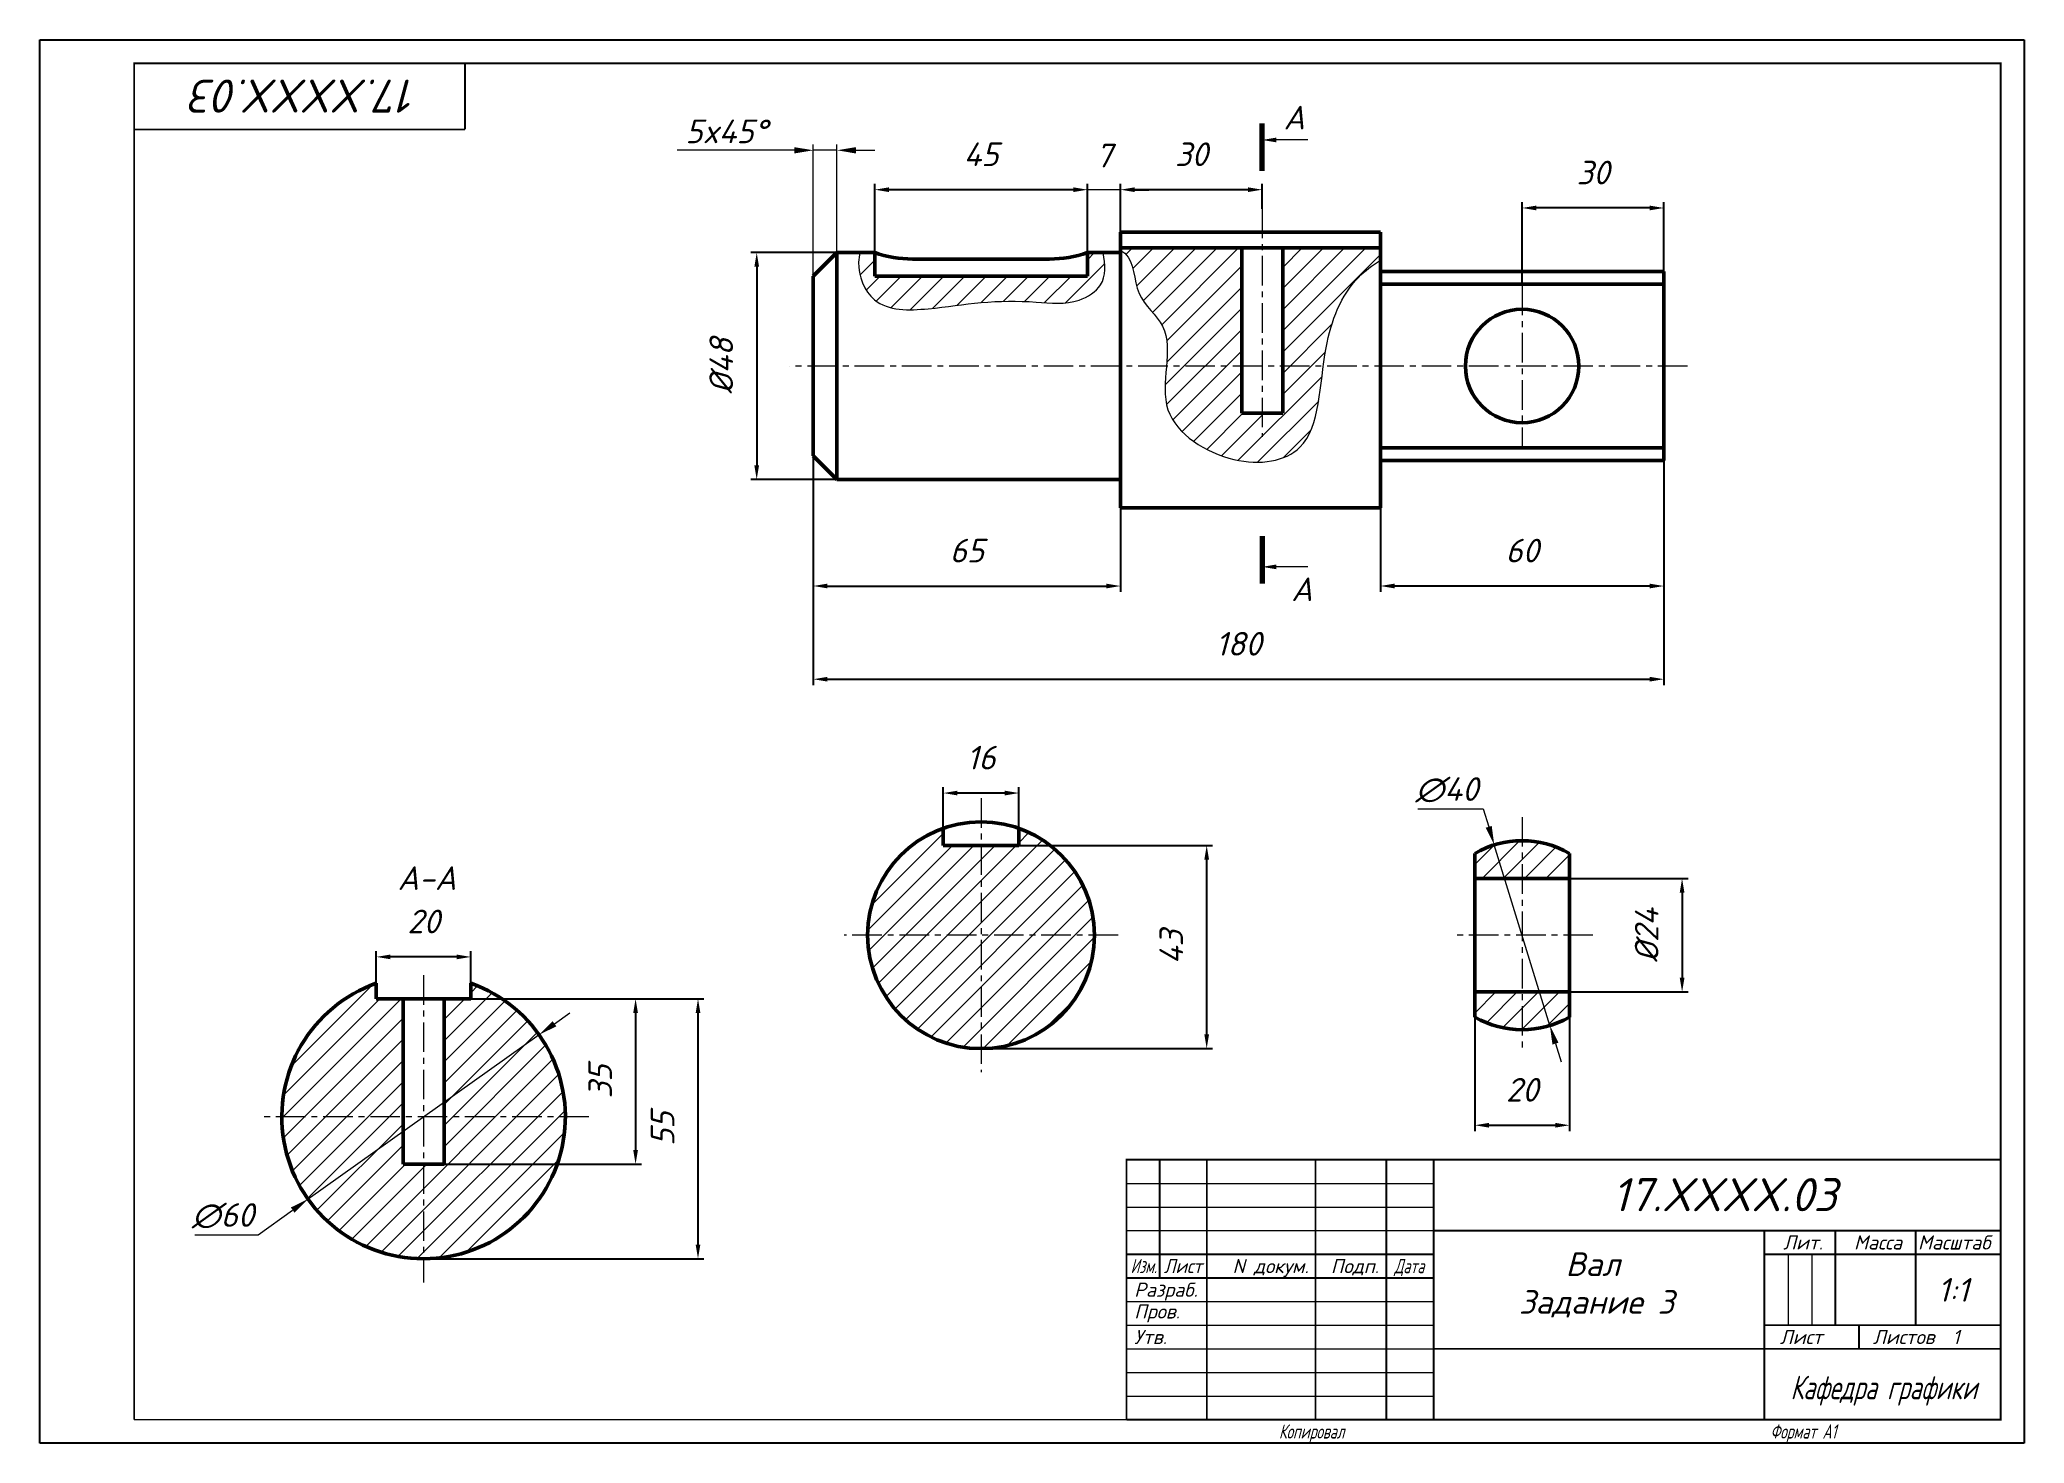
# Model space of a CAD drawing. Header units: millimetres. Extents: x 0 to 420, y 0 to 297.
import ezdxf
from ezdxf.enums import TextEntityAlignment as Align

# ---------------------------------------------------------------- set-up
doc = ezdxf.new("R2010")
doc.units = ezdxf.units.MM
doc.linetypes.add('CENTER', pattern=[2, 1.25, -0.25, 0.25, -0.25])
doc.layers.get('0').update_dxf_attribs({"lineweight": 15})
for name, color, linetype, lineweight in [('Осевая', 7, 'CENTER', 15), ('ОСН', 7, 'Continuous', 50), ('Размер', 7, 'Continuous', 18), ('Тонкая', 7, 'Continuous', 18)]:
    doc.layers.add(name, color=color, linetype=linetype, lineweight=lineweight)
doc.styles.add('ESKD', font='isocpeur.ttf', dxfattribs={"oblique": 15})
doc.styles.get("Standard").update_dxf_attribs({"font": 'isocpeur.ttf', "oblique": 15})
doc.dimstyles.new('ESKD', dxfattribs={"dimtxt": 5, "dimasz": 4, "dimexe": 1.25, "dimexo": 0, "dimgap": 1.5, "dimtad": 3, "dimdec": 0, "dimdsep": 46, "dimtxsty": 'ESKD', "dimcen": 1.5, "dimdle": 1.25, "dimclrd": 256, "dimclre": 256, "dimclrt": 256, "dimazin": 2, "dimtfac": 0.766667, "dimtdec": 0, "dimtmove": 0, "dimatfit": 3, "dimtvp": 1.5, "dimtolj": 1, "dimtzin": 0, "dimlwd": -1, "dimlwe": -1, "dimarcsym": 0})
doc.dimstyles.new('ISO-25', dxfattribs={"dimtxt": 5, "dimasz": 3, "dimexe": 1.25, "dimexo": 0, "dimgap": 1.5, "dimtad": 0, "dimdec": 0, "dimzin": 0, "dimdsep": 46, "dimtxsty": 'ESKD', "dimcen": -3, "dimdle": 1.25, "dimadec": 0, "dimazin": 0, "dimtfac": 0.766667, "dimtdec": 0, "dimtofl": 0, "dimtmove": 2, "dimatfit": 3, "dimtvp": 1.5, "dimtolj": 1, "dimtzin": 0, "dimarcsym": 0})

# ---------------------------------------------------------------- blocks, each defined once
blk = doc.blocks.new('*D1')
at = {"layer": 'DEFPOINTS', "color": 0, "ltscale": 5, "transparency": 16777216}
for p in [(221.72, 265.26), (228.72, 256.24), (221.72, 251.95)]:
    blk.add_point(p, dxfattribs=at)
at = {"layer": 'Размер', "color": 0, "lineweight": -2, "ltscale": 5, "transparency": 16777216}
for p, q in [((218.72, 265.26), (215.72, 265.26)), ((221.72, 251.95), (221.72, 266.51)), ((228.72, 256.24), (228.72, 266.51)), ((231.72, 265.26), (234.72, 265.26))]:
    blk.add_line(p, q, dxfattribs=at)
at = {"layer": 'Размер', "color": 0, "ltscale": 5, "transparency": 16777216}
for points in [[(218.72, 265.76), (218.72, 264.76), (221.72, 265.26)], [(231.72, 265.76), (231.72, 264.76), (228.72, 265.26)]]:
    blk.add_solid(points, dxfattribs=at)
at = {"layer": 'Размер', "color": 0, "ltscale": 5, "transparency": 16777216, "insert": (225.22, 272.48), "char_height": 5, "attachment_point": 5, "style": 'ESKD'}
blk.add_mtext('\\A1;7', dxfattribs=at)
blk = doc.blocks.new('*D2')
at = {"layer": 'DEFPOINTS', "color": 0, "ltscale": 5, "transparency": 16777216}
for p in [(176.72, 265.26), (176.72, 251.95), (221.72, 251.95)]:
    blk.add_point(p, dxfattribs=at)
at = {"layer": 'Размер', "color": 0, "lineweight": -2, "ltscale": 5, "transparency": 16777216}
for p, q in [((176.72, 251.95), (176.72, 266.51)), ((218.72, 265.26), (179.72, 265.26)), ((221.72, 251.95), (221.72, 266.51))]:
    blk.add_line(p, q, dxfattribs=at)
at = {"layer": 'Размер', "color": 0, "ltscale": 5, "transparency": 16777216}
for points in [[(179.72, 265.76), (179.72, 264.76), (176.72, 265.26)], [(218.72, 265.76), (218.72, 264.76), (221.72, 265.26)]]:
    blk.add_solid(points, dxfattribs=at)
at = {"layer": 'Размер', "color": 0, "ltscale": 5, "transparency": 16777216, "insert": (199.22, 272.76), "char_height": 5, "attachment_point": 5, "style": 'ESKD'}
blk.add_mtext('\\A1;45', dxfattribs=at)
blk = doc.blocks.new('*D3')
at = {"layer": 'DEFPOINTS', "color": 0, "ltscale": 5, "transparency": 16777216}
for p in [(163.72, 273.6), (168.72, 251.95), (163.72, 246.95)]:
    blk.add_point(p, dxfattribs=at)
at = {"layer": 'Размер', "ltscale": 5, "transparency": 16777216}
for p, q in [((159.72, 273.6), (134.88, 273.6)), ((163.72, 246.95), (163.72, 274.85)), ((168.72, 273.6), (163.72, 273.6)), ((168.72, 251.95), (168.72, 274.85)), ((172.72, 273.6), (176.72, 273.6))]:
    blk.add_line(p, q, dxfattribs=at)
for points in [[(159.72, 274.26), (159.72, 272.93), (163.72, 273.6)], [(172.72, 274.26), (172.72, 272.93), (168.72, 273.6)]]:
    blk.add_solid(points, dxfattribs=at)
at = {"layer": 'Размер', "ltscale": 5, "transparency": 16777216, "insert": (145.3, 277.6), "char_height": 5, "attachment_point": 5, "style": 'ESKD'}
blk.add_mtext('\\A1;5x45%%d', dxfattribs=at)
blk = doc.blocks.new('*D4')
at = {"layer": 'DEFPOINTS', "color": 0, "ltscale": 5, "transparency": 16777216}
for p in [(163.72, 208.95), (228.72, 197.95), (228.72, 181.4)]:
    blk.add_point(p, dxfattribs=at)
at = {"layer": 'Размер', "color": 0, "lineweight": -2, "ltscale": 5, "transparency": 16777216}
for p, q in [((163.72, 208.95), (163.72, 180.15)), ((228.72, 197.95), (228.72, 180.15)), ((166.72, 181.4), (225.72, 181.4))]:
    blk.add_line(p, q, dxfattribs=at)
at = {"layer": 'Размер', "color": 0, "ltscale": 5, "transparency": 16777216}
for points in [[(166.72, 181.9), (166.72, 180.9), (163.72, 181.4)], [(225.72, 181.9), (225.72, 180.9), (228.72, 181.4)]]:
    blk.add_solid(points, dxfattribs=at)
at = {"layer": 'Размер', "color": 0, "ltscale": 5, "transparency": 16777216, "insert": (196.22, 188.9), "char_height": 5, "attachment_point": 5, "style": 'ESKD'}
blk.add_mtext('\\A1;65', dxfattribs=at)
blk = doc.blocks.new('*D5')
at = {"layer": 'DEFPOINTS', "color": 0, "ltscale": 5, "transparency": 16777216}
for p in [(343.72, 207.95), (283.72, 197.95), (283.72, 181.4)]:
    blk.add_point(p, dxfattribs=at)
at = {"layer": 'Размер', "color": 0, "lineweight": -2, "ltscale": 5, "transparency": 16777216}
for p, q in [((343.72, 207.95), (343.72, 180.15)), ((283.72, 197.95), (283.72, 180.15)), ((340.72, 181.4), (286.72, 181.4))]:
    blk.add_line(p, q, dxfattribs=at)
at = {"layer": 'Размер', "color": 0, "ltscale": 5, "transparency": 16777216}
for points in [[(286.72, 181.9), (286.72, 180.9), (283.72, 181.4)], [(340.72, 181.9), (340.72, 180.9), (343.72, 181.4)]]:
    blk.add_solid(points, dxfattribs=at)
at = {"layer": 'Размер', "color": 0, "ltscale": 5, "transparency": 16777216, "insert": (313.72, 188.9), "char_height": 5, "attachment_point": 5, "style": 'ESKD'}
blk.add_mtext('\\A1;60', dxfattribs=at)
blk = doc.blocks.new('*D6')
at = {"layer": 'DEFPOINTS', "color": 0, "ltscale": 5, "transparency": 16777216}
for p in [(313.72, 261.39), (343.72, 247.95), (313.72, 244.95)]:
    blk.add_point(p, dxfattribs=at)
at = {"layer": 'Размер', "color": 0, "lineweight": -2, "ltscale": 5, "transparency": 16777216}
for p, q in [((313.72, 244.95), (313.72, 262.64)), ((340.72, 261.39), (316.72, 261.39)), ((343.72, 247.95), (343.72, 262.64))]:
    blk.add_line(p, q, dxfattribs=at)
at = {"layer": 'Размер', "color": 0, "ltscale": 5, "transparency": 16777216}
for points in [[(316.72, 261.89), (316.72, 260.89), (313.72, 261.39)], [(340.72, 261.89), (340.72, 260.89), (343.72, 261.39)]]:
    blk.add_solid(points, dxfattribs=at)
at = {"layer": 'Размер', "color": 0, "ltscale": 5, "transparency": 16777216, "insert": (328.72, 268.89), "char_height": 5, "attachment_point": 5, "style": 'ESKD'}
blk.add_mtext('\\A1;30', dxfattribs=at)
blk = doc.blocks.new('*D7')
at = {"layer": 'DEFPOINTS', "color": 0, "ltscale": 5, "transparency": 16777216}
for p in [(228.72, 265.26), (258.72, 261.24), (228.72, 256.24)]:
    blk.add_point(p, dxfattribs=at)
at = {"layer": 'Размер', "color": 0, "lineweight": -2, "ltscale": 5, "transparency": 16777216}
for p, q in [((228.72, 256.24), (228.72, 266.51)), ((255.72, 265.26), (231.72, 265.26)), ((258.72, 261.24), (258.72, 266.51))]:
    blk.add_line(p, q, dxfattribs=at)
at = {"layer": 'Размер', "color": 0, "ltscale": 5, "transparency": 16777216}
for points in [[(231.72, 265.76), (231.72, 264.76), (228.72, 265.26)], [(255.72, 265.76), (255.72, 264.76), (258.72, 265.26)]]:
    blk.add_solid(points, dxfattribs=at)
at = {"layer": 'Размер', "color": 0, "ltscale": 5, "transparency": 16777216, "insert": (243.72, 272.76), "char_height": 5, "attachment_point": 5, "style": 'ESKD'}
blk.add_mtext('\\A1;30', dxfattribs=at)
blk = doc.blocks.new('*D8')
at = {"layer": 'DEFPOINTS', "color": 0, "ltscale": 5, "transparency": 16777216}
for p in [(168.72, 251.95), (151.74, 203.95), (168.72, 203.95)]:
    blk.add_point(p, dxfattribs=at)
at = {"layer": 'Размер', "color": 0, "lineweight": -2, "ltscale": 5, "transparency": 16777216}
for p, q in [((168.72, 251.95), (150.49, 251.95)), ((151.74, 248.95), (151.74, 206.95)), ((168.72, 203.95), (150.49, 203.95))]:
    blk.add_line(p, q, dxfattribs=at)
at = {"layer": 'Размер', "color": 0, "ltscale": 5, "transparency": 16777216}
for points in [[(151.24, 248.95), (152.24, 248.95), (151.74, 251.95)], [(151.24, 206.95), (152.24, 206.95), (151.74, 203.95)]]:
    blk.add_solid(points, dxfattribs=at)
at = {"layer": 'Размер', "color": 0, "ltscale": 5, "transparency": 16777216, "insert": (144.24, 227.95), "char_height": 5, "attachment_point": 5, "rotation": 90, "style": 'ESKD'}
blk.add_mtext('\\A1;%%c48', dxfattribs=at)
blk = doc.blocks.new('*D9')
at = {"layer": 'DEFPOINTS', "color": 0, "ltscale": 5, "transparency": 16777216}
for p in [(91.24, 94.06), (139.32, 94.06), (81.24, 39.06)]:
    blk.add_point(p, dxfattribs=at)
at = {"layer": 'Размер', "color": 0, "lineweight": -2, "ltscale": 5, "transparency": 16777216}
for p, q in [((91.24, 94.06), (140.57, 94.06)), ((139.32, 42.06), (139.32, 91.06)), ((81.24, 39.06), (140.57, 39.06))]:
    blk.add_line(p, q, dxfattribs=at)
at = {"layer": 'Размер', "color": 0, "ltscale": 5, "transparency": 16777216}
for points in [[(138.82, 91.06), (139.82, 91.06), (139.32, 94.06)], [(138.82, 42.06), (139.82, 42.06), (139.32, 39.06)]]:
    blk.add_solid(points, dxfattribs=at)
at = {"layer": 'Размер', "color": 0, "ltscale": 5, "transparency": 16777216, "insert": (131.82, 66.56), "char_height": 5, "attachment_point": 5, "rotation": 90, "style": 'ESKD'}
blk.add_mtext('\\A1;55', dxfattribs=at)
blk = doc.blocks.new('*D10')
at = {"layer": 'DEFPOINTS', "color": 0, "ltscale": 5, "transparency": 16777216}
for p in [(91.24, 94.06), (85.57, 59.06), (126.11, 59.06)]:
    blk.add_point(p, dxfattribs=at)
at = {"layer": 'Размер', "color": 0, "lineweight": -2, "ltscale": 5, "transparency": 16777216}
for p, q in [((91.24, 94.06), (127.36, 94.06)), ((126.11, 91.06), (126.11, 62.06)), ((85.57, 59.06), (127.36, 59.06))]:
    blk.add_line(p, q, dxfattribs=at)
at = {"layer": 'Размер', "color": 0, "ltscale": 5, "transparency": 16777216}
for points in [[(125.61, 91.06), (126.61, 91.06), (126.11, 94.06)], [(125.61, 62.06), (126.61, 62.06), (126.11, 59.06)]]:
    blk.add_solid(points, dxfattribs=at)
at = {"layer": 'Размер', "color": 0, "ltscale": 5, "transparency": 16777216, "insert": (118.61, 76.56), "char_height": 5, "attachment_point": 5, "rotation": 90, "style": 'ESKD'}
blk.add_mtext('\\A1;35', dxfattribs=at)
blk = doc.blocks.new('*D11')
at = {"layer": 'DEFPOINTS', "color": 0, "ltscale": 5, "transparency": 16777216}
for p in [(71.24, 102.92), (71.24, 97.35), (91.24, 97.35)]:
    blk.add_point(p, dxfattribs=at)
at = {"layer": 'Размер', "color": 0, "lineweight": -2, "ltscale": 5, "transparency": 16777216}
for p, q in [((71.24, 97.35), (71.24, 104.17)), ((88.24, 102.92), (74.24, 102.92)), ((91.24, 97.35), (91.24, 104.17))]:
    blk.add_line(p, q, dxfattribs=at)
at = {"layer": 'Размер', "color": 0, "ltscale": 5, "transparency": 16777216}
for points in [[(74.24, 103.42), (74.24, 102.42), (71.24, 102.92)], [(88.24, 103.42), (88.24, 102.42), (91.24, 102.92)]]:
    blk.add_solid(points, dxfattribs=at)
at = {"layer": 'Размер', "color": 0, "ltscale": 5, "transparency": 16777216, "insert": (81.24, 110.42), "char_height": 5, "attachment_point": 5, "style": 'ESKD'}
blk.add_mtext('\\A1;20', dxfattribs=at)
blk = doc.blocks.new('*D12')
at = {"layer": 'DEFPOINTS', "color": 0, "ltscale": 5, "transparency": 16777216}
for p in [(207.22, 126.51), (246.97, 126.51), (199.22, 83.51)]:
    blk.add_point(p, dxfattribs=at)
at = {"layer": 'Размер', "color": 0, "lineweight": -2, "ltscale": 5, "transparency": 16777216}
for p, q in [((207.22, 126.51), (248.22, 126.51)), ((246.97, 86.51), (246.97, 123.51)), ((199.22, 83.51), (248.22, 83.51))]:
    blk.add_line(p, q, dxfattribs=at)
at = {"layer": 'Размер', "color": 0, "ltscale": 5, "transparency": 16777216}
for points in [[(246.47, 123.51), (247.47, 123.51), (246.97, 126.51)], [(246.47, 86.51), (247.47, 86.51), (246.97, 83.51)]]:
    blk.add_solid(points, dxfattribs=at)
at = {"layer": 'Размер', "color": 0, "ltscale": 5, "transparency": 16777216, "insert": (239.47, 105.01), "char_height": 5, "attachment_point": 5, "rotation": 90, "style": 'ESKD'}
blk.add_mtext('\\A1;43', dxfattribs=at)
blk = doc.blocks.new('*D13')
at = {"layer": 'DEFPOINTS', "color": 0, "ltscale": 5, "transparency": 16777216}
for p in [(191.22, 137.59), (191.22, 130.14), (207.22, 130.14)]:
    blk.add_point(p, dxfattribs=at)
at = {"layer": 'Размер', "color": 0, "lineweight": -2, "ltscale": 5, "transparency": 16777216}
for p, q in [((191.22, 130.14), (191.22, 138.84)), ((207.22, 130.14), (207.22, 138.84)), ((204.22, 137.59), (194.22, 137.59))]:
    blk.add_line(p, q, dxfattribs=at)
at = {"layer": 'Размер', "color": 0, "ltscale": 5, "transparency": 16777216}
for points in [[(194.22, 138.09), (194.22, 137.09), (191.22, 137.59)], [(204.22, 138.09), (204.22, 137.09), (207.22, 137.59)]]:
    blk.add_solid(points, dxfattribs=at)
at = {"layer": 'Размер', "color": 0, "ltscale": 5, "transparency": 16777216, "insert": (199.22, 145.09), "char_height": 5, "attachment_point": 5, "style": 'ESKD'}
blk.add_mtext('\\A1;16', dxfattribs=at)
blk = doc.blocks.new('*D14')
at = {"layer": 'DEFPOINTS', "color": 0, "ltscale": 5, "transparency": 16777216}
for p in [(323.72, 119.51), (323.72, 95.51), (347.58, 95.51)]:
    blk.add_point(p, dxfattribs=at)
at = {"layer": 'Размер', "color": 0, "lineweight": -2, "ltscale": 5, "transparency": 16777216}
for p, q in [((323.72, 119.51), (348.83, 119.51)), ((347.58, 116.51), (347.58, 98.51)), ((323.72, 95.51), (348.83, 95.51))]:
    blk.add_line(p, q, dxfattribs=at)
at = {"layer": 'Размер', "color": 0, "ltscale": 5, "transparency": 16777216}
for points in [[(347.08, 116.51), (348.08, 116.51), (347.58, 119.51)], [(347.08, 98.51), (348.08, 98.51), (347.58, 95.51)]]:
    blk.add_solid(points, dxfattribs=at)
at = {"layer": 'Размер', "color": 0, "ltscale": 5, "transparency": 16777216, "insert": (340.08, 107.51), "char_height": 5, "attachment_point": 5, "rotation": 90, "style": 'ESKD'}
blk.add_mtext('\\A1;%%c24', dxfattribs=at)
blk = doc.blocks.new('*D15')
at = {"layer": 'DEFPOINTS', "color": 0, "ltscale": 5, "transparency": 16777216}
for p in [(303.72, 90.19), (323.72, 90.4), (323.72, 67.3)]:
    blk.add_point(p, dxfattribs=at)
at = {"layer": 'Размер', "color": 0, "lineweight": -2, "ltscale": 5, "transparency": 16777216}
for p, q in [((303.72, 90.19), (303.72, 66.05)), ((323.72, 90.4), (323.72, 66.05)), ((306.72, 67.3), (320.72, 67.3))]:
    blk.add_line(p, q, dxfattribs=at)
at = {"layer": 'Размер', "color": 0, "ltscale": 5, "transparency": 16777216}
for points in [[(306.72, 67.8), (306.72, 66.8), (303.72, 67.3)], [(320.72, 67.8), (320.72, 66.8), (323.72, 67.3)]]:
    blk.add_solid(points, dxfattribs=at)
at = {"layer": 'Размер', "color": 0, "ltscale": 5, "transparency": 16777216, "insert": (313.72, 74.8), "char_height": 5, "attachment_point": 5, "style": 'ESKD'}
blk.add_mtext('\\A1;20', dxfattribs=at)
blk = doc.blocks.new('*D16')
at = {"layer": 'DEFPOINTS', "color": 0, "ltscale": 5, "transparency": 16777216}
for p in [(163.72, 208.95), (343.72, 207.95), (343.72, 161.68)]:
    blk.add_point(p, dxfattribs=at)
at = {"layer": 'Размер', "color": 0, "lineweight": -2, "ltscale": 5, "transparency": 16777216}
for p, q in [((163.72, 208.95), (163.72, 160.43)), ((343.72, 207.95), (343.72, 160.43)), ((166.72, 161.68), (340.72, 161.68))]:
    blk.add_line(p, q, dxfattribs=at)
at = {"layer": 'Размер', "color": 0, "ltscale": 5, "transparency": 16777216}
for points in [[(166.72, 162.18), (166.72, 161.18), (163.72, 161.68)], [(340.72, 162.18), (340.72, 161.18), (343.72, 161.68)]]:
    blk.add_solid(points, dxfattribs=at)
at = {"layer": 'Размер', "color": 0, "ltscale": 5, "transparency": 16777216, "insert": (253.72, 169.18), "char_height": 5, "attachment_point": 5, "style": 'ESKD'}
blk.add_mtext('\\A1;180', dxfattribs=at)
blk = doc.blocks.new('*D17')
at = {"layer": 'DEFPOINTS', "color": 0, "ltscale": 5, "transparency": 16777216}
for p in [(105.69, 86.45), (56.79, 51.68)]:
    blk.add_point(p, dxfattribs=at)
at = {"layer": 'Размер', "ltscale": 5, "transparency": 16777216}
for p, q in [((108.95, 88.77), (112.21, 91.09)), ((105.69, 86.45), (56.79, 51.68)), ((46.2, 44.14), (53.53, 49.36)), ((32.86, 44.14), (46.2, 44.14))]:
    blk.add_line(p, q, dxfattribs=at)
for points in [[(108.56, 89.31), (109.34, 88.23), (105.69, 86.45)], [(53.15, 49.9), (53.92, 48.81), (56.79, 51.68)]]:
    blk.add_solid(points, dxfattribs=at)
at = {"layer": 'Размер', "ltscale": 5, "transparency": 16777216, "insert": (38.78, 48.14), "char_height": 5, "attachment_point": 5, "style": 'ESKD'}
blk.add_mtext('\\A1;∅60', dxfattribs=at)
blk = doc.blocks.new('*D18')
at = {"layer": 'DEFPOINTS', "color": 0, "ltscale": 5, "transparency": 16777216}
for p in [(307.83, 126.62), (319.6, 88.39)]:
    blk.add_point(p, dxfattribs=at)
at = {"layer": 'Размер', "ltscale": 5, "transparency": 16777216}
for p, q in [((291.63, 134.27), (305.47, 134.27)), ((305.47, 134.27), (306.65, 130.44)), ((319.6, 88.39), (307.83, 126.62)), ((320.78, 84.57), (321.96, 80.75))]:
    blk.add_line(p, q, dxfattribs=at)
for points in [[(307.29, 130.64), (306.01, 130.25), (307.83, 126.62)], [(321.42, 84.77), (320.14, 84.38), (319.6, 88.39)]]:
    blk.add_solid(points, dxfattribs=at)
at = {"layer": 'Размер', "ltscale": 5, "transparency": 16777216, "insert": (297.8, 138.27), "char_height": 5, "attachment_point": 5, "style": 'ESKD'}
blk.add_mtext('\\A1;∅40', dxfattribs=at)

msp = doc.modelspace()

# ---------------------------------------------------------------- hatches: boundary and pattern name
at = {"layer": 'Тонкая', "ltscale": 5}
h = msp.add_hatch(dxfattribs=at)
h.set_pattern_fill('ANSI31', color=256, style=0)
h.set_pattern_definition([(45, (92.5732, -330.246), (-2.245064, 2.245064), [])])
edge = h.paths.add_edge_path()
edge.add_spline(control_points=[(228.72, 252.43), (229.05, 252.24), (231.81, 250.42), (231.13, 242.59), (239.02, 236.85), (238.71, 230.99), (238.46, 227.95)], knot_values=[1.460176, 1.460176, 1.460176, 1.460176, 2.606869, 11.60898, 20.162344, 28.828141, 28.828141, 28.828141, 28.828141], degree=3, periodic=0)
edge.add_line((238.46, 227.95), (254.39, 227.95))
edge.add_line((254.39, 227.95), (254.39, 252.95))
edge.add_line((254.39, 252.95), (228.72, 252.95))
edge.add_line((228.72, 252.95), (228.72, 252.43))
edge = h.paths.add_edge_path()
edge.add_line((254.39, 217.95), (254.39, 227.95))
edge.add_line((254.39, 227.95), (238.46, 227.95))
edge.add_spline(control_points=[(238.46, 227.95), (238.19, 224.8), (237.14, 215.61), (252.55, 205.99), (270.04, 208.75), (270.77, 221.24), (271.66, 227.95)], knot_values=[28.828141, 28.828141, 28.828141, 28.828141, 37.828112, 54.308624, 69.606916, 87.975138, 87.975138, 87.975138, 87.975138], degree=3, periodic=0)
edge.add_line((271.66, 227.95), (263.05, 227.95))
edge.add_line((263.05, 227.95), (263.05, 217.95))
edge.add_line((263.05, 217.95), (254.39, 217.95))
edge = h.paths.add_edge_path()
edge.add_spline(control_points=[(271.66, 227.95), (271.83, 229.24), (272.89, 236.51), (276.13, 244.86), (282.02, 249.27), (283.72, 250.33)], knot_values=[87.975138, 87.975138, 87.975138, 87.975138, 91.498312, 107.913078, 113.914185, 113.914185, 113.914185, 113.914185], degree=3, periodic=0)
edge.add_line((283.72, 250.33), (283.72, 252.95))
edge.add_line((283.72, 252.95), (263.05, 252.95))
edge.add_line((263.05, 252.95), (263.05, 227.95))
edge.add_line((263.05, 227.95), (271.66, 227.95))
h = msp.add_hatch(dxfattribs=at)
h.set_pattern_fill('ANSI31', color=256, style=0)
h.set_pattern_definition([(45, (90.0732, -330.246), (-2.245064, 2.245064), [])])
edge = h.paths.add_edge_path()
edge.add_spline(control_points=[(173.6, 251.95), (173.45, 251.29), (172.89, 247.77), (176.24, 239.46), (188.33, 239.83), (199.23, 241.67), (210.02, 241.79), (218.88, 240.66), (225.82, 245.09), (225.52, 249.42), (225.05, 251.95)], knot_values=[2.742481, 2.742481, 2.742481, 2.742481, 4.777703, 13.431504, 24.920633, 36.210488, 47.862261, 56.961745, 62.545145, 69.550718, 69.550718, 69.550718, 69.550718], degree=3, periodic=0)
edge.add_line((225.05, 251.95), (221.72, 251.95))
edge.add_line((221.72, 251.95), (221.72, 246.95))
edge.add_line((221.72, 246.95), (176.72, 246.95))
edge.add_line((176.72, 246.95), (176.72, 251.95))
edge.add_line((176.72, 251.95), (173.6, 251.95))
at = {"layer": 'Тонкая'}
h = msp.add_hatch(dxfattribs=at)
h.set_pattern_fill('ANSI31', color=256, style=0)
h.set_pattern_definition([(45, (267.058, -450.6922), (-2.245064, 2.245064), [])])
h.paths.add_polyline_path([(199.22, 83.51), (205.34, 84.3), (211.07, 86.64), (216, 90.35), (219.83, 95.21), (222.28, 100.88), (223.21, 106.99), (222.55, 113.13), (220.34, 118.9), (216.73, 123.92), (211.96, 127.85), (207.22, 130.14), (207.22, 126.51), (191.22, 126.51), (191.22, 130.14), (185.7, 127.34), (181.09, 123.23), (177.67, 118.08), (175.69, 112.23), (175.26, 106.07), (176.42, 100), (179.09, 94.43), (183.1, 89.72), (188.18, 86.2), (193.98, 84.09)])
h = msp.add_hatch(dxfattribs=at)
h.set_pattern_fill('ANSI31', color=256, style=0)
h.set_pattern_definition([(45, (-139.2295, -450.6922), (-2.245064, 2.245064), [])])
h.paths.add_polyline_path([(303.72, 124.83), (303.72, 119.51), (323.72, 119.51), (323.72, 124.83), (318.48, 126.93), (312.87, 127.49), (307.32, 126.46)])
h.paths.add_polyline_path([(303.72, 95.51), (303.72, 90.19), (308.95, 88.08), (314.57, 87.53), (320.12, 88.56), (323.72, 90.19), (323.72, 95.51)])
h = msp.add_hatch(dxfattribs=at)
h.set_pattern_fill('ANSI31', color=256, style=0)
h.set_pattern_definition([(45, (-273.2216, -489.1368), (-2.245064, 2.245064), [])])
h.paths.add_polyline_path([(71.24, 94.06), (71.24, 97.35), (65.03, 94.31), (59.68, 89.92), (55.48, 84.43), (52.64, 78.12), (51.33, 71.33), (51.6, 64.42), (53.45, 57.75), (56.78, 51.69), (61.41, 46.55), (67.09, 42.61), (73.53, 40.07), (80.37, 39.08), (87.26, 39.67), (93.83, 41.83), (99.74, 45.44), (104.65, 50.31), (108.33, 56.17), (110.56, 62.71), (111.24, 69.6), (110.32, 76.45), (107.85, 82.91), (103.97, 88.64), (98.89, 93.33), (92.86, 96.72), (91.24, 97.35), (91.24, 94.06), (85.57, 94.06), (85.57, 59.06), (76.91, 59.06), (76.91, 94.06)])

# ---------------------------------------------------------------- linework, layer by layer
for p, q in [((230, 55), (295, 55)), ((230, 50), (295, 50)), ((230, 45), (295, 45)), ((370, 40), (370, 25)), ((370, 40), (370, 25)), ((375, 40), (375, 25)), ((375, 40), (375, 25)), ((230, 30), (295, 30)), ((230, 25), (295, 25)), ((230, 20), (295, 20)), ((230, 15), (295, 15)), ((230, 10), (295, 10)), ((230, 5), (20, 5))]:
    msp.add_line(p, q)
at = {"const_width": 0.4}
for points in [[(20, 5), (20, 292), (415, 292), (415, 5), (230, 5)], [(90, 292), (90, 278)], [(20, 278), (90, 278)], [(230, 5), (230, 60), (415, 60)], [(237, 35), (237, 60)], [(247, 5), (247, 60)], [(270, 5), (270, 60)], [(285, 60), (285, 5)], [(295, 5), (295, 60)], [(295, 45), (415, 45)], [(365, 45), (365, 5)], [(380, 45), (380, 25)], [(380, 45), (380, 25)], [(397, 45), (397, 25)], [(397, 45), (397, 25)], [(230, 40), (295, 40)], [(365, 40), (415, 40)], [(365, 40), (415, 40)], [(230, 35), (295, 35)], [(365, 25), (415, 25)], [(365, 25), (415, 25)], [(385, 25), (385, 20)], [(385, 25), (385, 20)], [(295, 20), (415, 20)]]:
    msp.add_lwpolyline(points, dxfattribs=at)
at = {"layer": 'DEFPOINTS'}
for p, q in [((0, 297), (420, 297)), ((0, 0), (0, 297)), ((420, 297), (420, 0)), ((420, 0), (0, 0))]:
    msp.add_line(p, q, dxfattribs=at)
at = {"layer": 'Осевая', "ltscale": 5}
for p, q in [((258.72, 261.24), (258.72, 212.95)), ((313.72, 244.95), (313.72, 210.95)), ((348.72, 227.95), (158.72, 227.95)), ((199.22, 136.51), (199.22, 78.51)), ((313.72, 132.51), (313.72, 82.51)), ((228.22, 107.51), (170.22, 107.51)), ((328.72, 107.51), (298.72, 107.51)), ((81.24, 99.06), (81.24, 34.06)), ((116.24, 69.06), (46.24, 69.06))]:
    msp.add_line(p, q, dxfattribs=at)
at = {"layer": 'ОСН', "lineweight": 70, "ltscale": 5}
for p, q in [((258.72, 269.28), (258.72, 279.28)), ((258.72, 191.95), (258.72, 181.95))]:
    msp.add_line(p, q, dxfattribs=at)
at = {"layer": 'ОСН', "ltscale": 10}
for p, q in [((228.72, 256.24), (228.72, 197.95)), ((228.72, 256.24), (283.72, 256.24)), ((283.72, 256.24), (283.72, 197.95)), ((283.72, 252.95), (228.72, 252.95)), ((254.39, 217.95), (254.39, 252.95)), ((263.05, 217.95), (263.05, 252.95)), ((163.72, 246.95), (168.72, 251.95)), ((168.72, 251.95), (176.72, 251.95)), ((168.72, 251.95), (168.72, 203.95)), ((176.72, 251.95), (176.72, 246.95)), ((184.72, 250.58), (213.72, 250.58)), ((221.72, 251.95), (228.72, 251.95)), ((221.72, 251.95), (221.72, 246.95)), ((283.72, 247.95), (343.72, 247.95)), ((343.72, 247.95), (343.72, 245.27)), ((163.72, 246.95), (163.72, 208.95)), ((176.72, 246.95), (221.72, 246.95)), ((283.72, 245.27), (343.72, 245.27)), ((343.72, 210.63), (343.72, 245.27)), ((254.39, 217.95), (263.05, 217.95)), ((283.72, 210.63), (343.72, 210.63)), ((343.72, 210.63), (343.72, 207.95)), ((163.72, 208.95), (168.72, 203.95)), ((283.72, 207.95), (343.72, 207.95)), ((168.72, 203.95), (228.72, 203.95)), ((228.72, 197.95), (283.72, 197.95)), ((191.22, 126.51), (191.22, 130.14)), ((191.22, 126.51), (207.22, 126.51)), ((207.22, 130.14), (207.22, 126.51)), ((303.72, 90.19), (303.72, 124.83)), ((323.72, 90.19), (323.72, 124.83)), ((303.72, 119.51), (323.72, 119.51)), ((71.24, 94.06), (71.24, 97.35)), ((91.24, 97.35), (91.24, 94.06)), ((91.24, 94.06), (71.24, 94.06)), ((76.91, 59.06), (76.91, 94.06)), ((85.57, 59.06), (85.57, 94.06)), ((303.72, 95.51), (323.72, 95.51)), ((76.91, 59.06), (85.57, 59.06))]:
    msp.add_line(p, q, dxfattribs=at)
for centre, radius in [((313.72, 227.95), 12), ((199.22, 107.51), 24)]:
    msp.add_circle(centre, radius, dxfattribs=at)
for centre, radius, start, end in [((184.95, 275.93), 25.35, 251.0514, 269.4773), ((213.49, 275.93), 25.35, 270.5227, 288.9486), ((313.72, 107.51), 20, 60, 120), ((81.24, 69.06), 30, 109.4712, 70.5288), ((313.72, 107.51), 20, 240, 300)]:
    msp.add_arc(centre, radius, start, end, dxfattribs=at)
at = {"layer": 'Размер', "ltscale": 5}
for p, q in [((268.34, 275.78), (261.72, 275.78)), ((228.72, 265.26), (221.72, 265.26)), ((268.34, 185.45), (261.72, 185.45))]:
    msp.add_line(p, q, dxfattribs=at)
for points in [[(261.72, 275.28), (261.72, 276.28), (258.72, 275.78)], [(261.72, 185.95), (261.72, 184.95), (258.72, 185.45)]]:
    msp.add_solid(points, dxfattribs=at)
at = {"layer": 'Тонкая', "ltscale": 5}
for points, knots in [([(228.72, 252.43), (229.05, 252.24), (231.81, 250.42), (231.13, 242.59), (241.72, 234.87), (233.86, 217.65), (252.55, 205.99), (271.27, 208.94), (270.6, 230.6), (276.13, 244.86), (282.02, 249.27), (283.72, 250.33)], [1.460176, 1.460176, 1.460176, 1.460176, 2.606869, 11.60898, 20.162344, 37.828112, 54.308624, 69.606916, 91.498312, 107.913078, 113.914185, 113.914185, 113.914185, 113.914185]), ([(173.6, 251.95), (173.45, 251.29), (172.89, 247.77), (176.24, 239.46), (188.33, 239.83), (199.23, 241.67), (210.02, 241.79), (218.88, 240.66), (225.82, 245.09), (225.52, 249.42), (225.05, 251.95)], [2.742481, 2.742481, 2.742481, 2.742481, 4.777703, 13.431504, 24.920633, 36.210488, 47.862261, 56.961745, 62.545145, 69.550718, 69.550718, 69.550718, 69.550718])]:
    msp.add_open_spline(points, degree=3, knots=knots, dxfattribs=at)

# ---------------------------------------------------------------- texts
at = {"oblique": 15}
msp.add_text('17.XXXX.03', height=7, rotation=180, dxfattribs=at).set_placement((79.92, 288.57))
for s, height, p in [('A', 5, (263.23, 278.02)), ('A', 5, (264.86, 178.21)), ('A-A', 5, (75.75, 117.1)), ('17.XXXX.03', 7, (332.79, 49.11)), ('Лит.', 3, (368.96, 41)), ('Масса', 3, (383.96, 41)), ('Масштаб', 3, (397.5, 41)), ('N докум.', 3, (252.44, 36)), ('Подп.', 3, (273.25, 36)), ('Вал', 5, (322.93, 35.41)), ('Разраб.', 3, (231.63, 31)), ('Пров.', 3, (231.63, 26.4)), ('Задание 3', 5, (313.02, 27.41)), ('Утв.', 3, (231.63, 21)), ('Лист', 3, (368.26, 21)), ('Листов  1', 3, (387.96, 21))]:
    msp.add_text(s, height=height, dxfattribs=at).set_placement(p)
for s, height, width, p in [('Изм.', 3, 0.7, (230.86, 36)), ('Лист', 3, 0.9, (237.89, 36)), ('Дата', 3, 0.7, (286.68, 36)), ('Кафедра графики', 5, 0.7, (370.52, 9.32)), ('Копировал', 3, 0.7, (262.26, 1)), ('Формат А1', 3, 0.7, (366.26, 1))]:
    msp.add_text(s, height=height, dxfattribs=dict(at, width=width)).set_placement(p)
msp.add_text('1:1', height=5, dxfattribs=at).set_placement((404.96, 29.97), align=Align.CENTER)

# ---------------------------------------------------------------- dimensions: what is measured, and where the dimension line sits
at = {"layer": 'Размер', "ltscale": 5}
dim = msp.add_linear_dim(base=(163.72, 273.6), p1=(168.72, 251.95), p2=(163.72, 246.95), text='5x45%%d', dimstyle='ESKD', dxfattribs=at)
dim.commit()
dim.dimension.update_dxf_attribs({"geometry": '*D3', "text_midpoint": (145.3, 277.6)})
for base, p1, p2, picture, middle in [((176.72, 265.26), (221.72, 251.95), (176.72, 251.95), '*D2', (199.22, 272.76)), ((228.72, 265.26), (258.72, 261.24), (228.72, 256.24), '*D7', (243.72, 272.76)), ((313.72, 261.39), (343.72, 247.95), (313.72, 244.95), '*D6', (328.72, 268.89)), ((228.72, 181.4), (163.72, 208.95), (228.72, 197.95), '*D4', (196.22, 188.9)), ((343.72, 161.68), (163.72, 208.95), (343.72, 207.95), '*D16', (253.72, 169.18)), ((283.72, 181.4), (343.72, 207.95), (283.72, 197.95), '*D5', (313.72, 188.9)), ((191.22, 137.59), (207.22, 130.14), (191.22, 130.14), '*D13', (199.22, 145.09)), ((71.24, 102.92), (91.24, 97.35), (71.24, 97.35), '*D11', (81.24, 110.42)), ((323.72, 67.3), (303.72, 90.19), (323.72, 90.4), '*D15', (313.72, 74.8))]:
    dim = msp.add_linear_dim(base=base, p1=p1, p2=p2, dimstyle='ISO-25', dxfattribs=at)
    dim.commit()
    dim.dimension.update_dxf_attribs({"geometry": picture, "text_midpoint": middle})
dim = msp.add_linear_dim(base=(221.72, 265.26), p1=(228.72, 256.24), p2=(221.72, 251.95), dimstyle='ISO-25', dxfattribs=at)
dim.commit()
dim.dimension.update_dxf_attribs({"geometry": '*D1', "text_midpoint": (225.22, 272.48), "dimtype": 160})
for base, p1, p2, text, picture, middle in [((151.74, 203.95), (168.72, 251.95), (168.72, 203.95), '%%c48', '*D8', (144.24, 227.95)), ((347.58, 95.51), (323.72, 119.51), (323.72, 95.51), '%%c24', '*D14', (340.08, 107.51))]:
    dim = msp.add_linear_dim(base=base, p1=p1, p2=p2, angle=90, text=text, dimstyle='ISO-25', dxfattribs=at)
    dim.commit()
    dim.dimension.update_dxf_attribs({"geometry": picture, "text_midpoint": middle})
for p1, p2, picture, middle in [((319.6, 88.39), (307.83, 126.62), '*D18', (297.8, 138.27)), ((105.69, 86.45), (56.79, 51.68), '*D17', (38.78, 48.14))]:
    dim = msp.add_diameter_dim_2p(p1=p1, p2=p2, dimstyle='ESKD', override={"dimtoh": 1}, dxfattribs=at)
    dim.commit()
    dim.dimension.update_dxf_attribs({"geometry": picture, "text_midpoint": middle})
for base, p1, p2, picture, middle in [((246.97, 126.51), (199.22, 83.51), (207.22, 126.51), '*D12', (239.47, 105.01)), ((139.32, 94.06), (81.24, 39.06), (91.24, 94.06), '*D9', (131.82, 66.56)), ((126.11, 59.06), (91.24, 94.06), (85.57, 59.06), '*D10', (118.61, 76.56))]:
    dim = msp.add_linear_dim(base=base, p1=p1, p2=p2, angle=90, dimstyle='ISO-25', dxfattribs=at)
    dim.commit()
    dim.dimension.update_dxf_attribs({"geometry": picture, "text_midpoint": middle})

doc.saveas('drawing.dxf')
